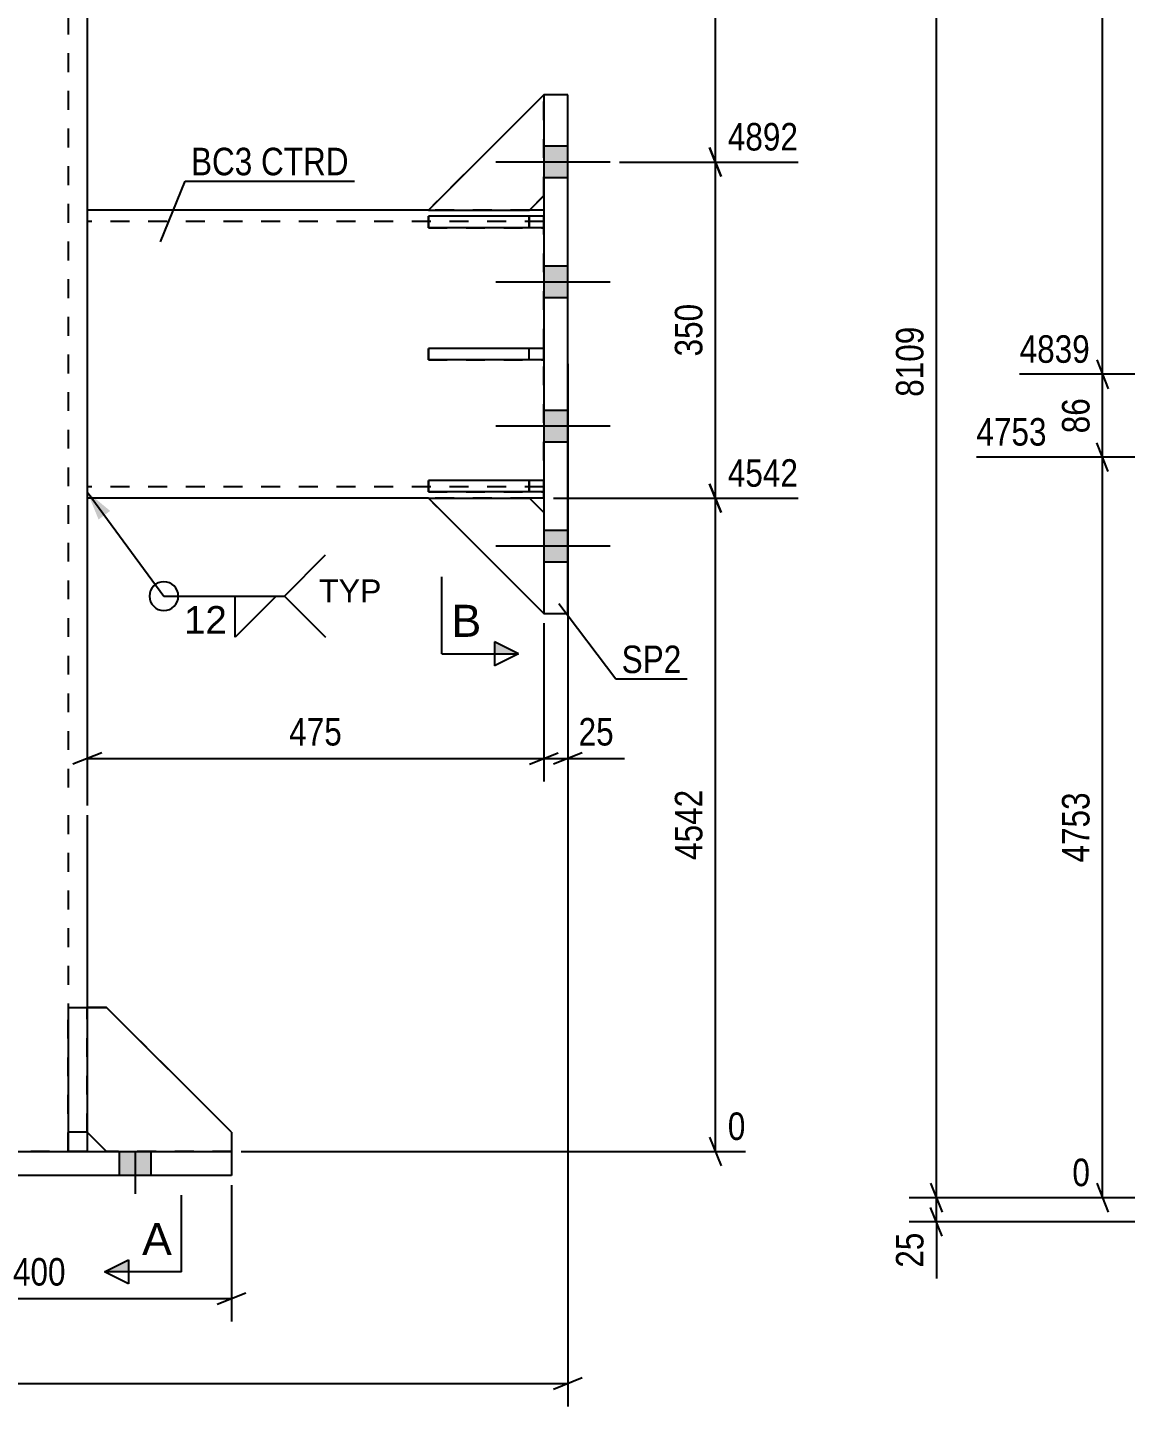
# Model space of a CAD drawing. Header units: millimetres. Extents: x 0 to 594, y 0 to 420.
# Drawn here: x 138.7 to 253, y 154.2 to 297.7 of the extents above; entities that cross this region are included whole.
import ezdxf

# ---------------------------------------------------------------- set-up
doc = ezdxf.new("R2010")
doc.units = ezdxf.units.MM
doc.linetypes.add('DXK_LINE_DOT2', pattern=[3.9198, 1.9599, -1.9599])
doc.styles.add('Arial', font='ARIAL.TTF', dxfattribs={"height": 0.2})
doc.styles.add('Arial Narrow', font='ARIALN.TTF', dxfattribs={"height": 0.2})

# ---------------------------------------------------------------- blocks, each defined once
blk = doc.blocks.new('Part-681868662-2336 - 2326')
at = {"color": 7, "linetype": 'DXK_LINE_DOT2'}
for p, q in [((142.92, 310.7), (142.92, 216.7)), ((142.92, 215.7), (142.92, 180.7)), ((144.92, 195.7), (144.92, 180.7)), ((144.92, 180.7), (94.92, 180.7))]:
    blk.add_line(p, q, dxfattribs=at)
at = {"color": 2, "linetype": 'Continuous'}
for p, q in [((144.92, 310.7), (144.92, 216.7)), ((144.92, 215.7), (144.92, 195.7))]:
    blk.add_line(p, q, dxfattribs=at)
blk = doc.blocks.new('Bolt-681868662-2353 - 2326')
at = {"linetype": 'Continuous'}
for points in [[(192.42, 285.35), (192.42, 282.05), (194.92, 282.05), (194.92, 285.35)], [(192.42, 285.35), (192.42, 282.05), (194.92, 282.05), (194.92, 285.35)], [(192.42, 285.35), (192.42, 282.05), (194.92, 282.05), (194.92, 285.35)], [(192.42, 272.85), (192.42, 269.55), (194.92, 269.55), (194.92, 272.85)], [(192.42, 272.85), (192.42, 269.55), (194.92, 269.55), (194.92, 272.85)], [(192.42, 257.85), (192.42, 254.55), (194.92, 254.55), (194.92, 257.85)], [(192.42, 257.85), (192.42, 254.55), (194.92, 254.55), (194.92, 257.85)], [(192.42, 245.35), (192.42, 242.05), (194.92, 242.05), (194.92, 245.35)], [(192.42, 245.35), (192.42, 242.05), (194.92, 242.05), (194.92, 245.35)], [(192.42, 245.35), (192.42, 242.05), (194.92, 242.05), (194.92, 245.35)]]:
    blk.add_hatch(color=1, dxfattribs=at).paths.add_polyline_path(points)
at = {"color": 1, "linetype": 'Continuous'}
for p, q in [((194.92, 285.35), (192.42, 285.35)), ((194.92, 285.35), (192.42, 285.35)), ((194.92, 285.35), (192.42, 285.35)), ((199.32, 283.7), (187.42, 283.7)), ((199.32, 283.7), (187.42, 283.7)), ((199.32, 283.7), (187.42, 283.7)), ((194.92, 282.05), (192.42, 282.05)), ((194.92, 282.05), (192.42, 282.05)), ((194.92, 282.05), (192.42, 282.05)), ((194.92, 272.85), (192.42, 272.85)), ((194.92, 272.85), (192.42, 272.85)), ((199.32, 271.2), (187.42, 271.2)), ((199.32, 271.2), (187.42, 271.2)), ((194.92, 269.55), (192.42, 269.55)), ((194.92, 269.55), (192.42, 269.55)), ((194.92, 257.85), (192.42, 257.85)), ((194.92, 257.85), (192.42, 257.85)), ((199.32, 256.2), (187.42, 256.2)), ((199.32, 256.2), (187.42, 256.2)), ((194.92, 254.55), (192.42, 254.55)), ((194.92, 254.55), (192.42, 254.55)), ((194.92, 245.35), (192.42, 245.35)), ((194.92, 245.35), (192.42, 245.35)), ((194.92, 245.35), (192.42, 245.35)), ((199.32, 243.7), (187.42, 243.7)), ((199.32, 243.7), (187.42, 243.7)), ((199.32, 243.7), (187.42, 243.7)), ((194.92, 242.05), (192.42, 242.05)), ((194.92, 242.05), (192.42, 242.05)), ((194.92, 242.05), (192.42, 242.05))]:
    blk.add_line(p, q, dxfattribs=at)
blk = doc.blocks.new('Part-681868662-2335 - 2326')
at = {"color": 2, "linetype": 'Continuous'}
for p, q in [((79.92, 178.2), (79.92, 180.7)), ((79.92, 180.7), (159.92, 180.7)), ((159.92, 180.7), (159.92, 178.2)), ((159.92, 178.2), (79.92, 178.2))]:
    blk.add_line(p, q, dxfattribs=at)
blk = doc.blocks.new('Bolt-681868662-2359 - 2326')
at = {"linetype": 'Continuous'}
for points in [[(91.57, 180.7), (88.27, 180.7), (88.27, 178.2), (91.57, 178.2)], [(91.57, 180.7), (88.27, 180.7), (88.27, 178.2), (91.57, 178.2)], [(91.57, 180.7), (88.27, 180.7), (88.27, 178.2), (91.57, 178.2)], [(91.57, 180.7), (88.27, 180.7), (88.27, 178.2), (91.57, 178.2)], [(111.57, 180.7), (108.27, 180.7), (108.27, 178.2), (111.57, 178.2)], [(111.57, 180.7), (108.27, 180.7), (108.27, 178.2), (111.57, 178.2)], [(131.57, 180.7), (128.27, 180.7), (128.27, 178.2), (131.57, 178.2)], [(131.57, 180.7), (128.27, 180.7), (128.27, 178.2), (131.57, 178.2)], [(151.57, 180.7), (148.27, 180.7), (148.27, 178.2), (151.57, 178.2)], [(151.57, 180.7), (148.27, 180.7), (148.27, 178.2), (151.57, 178.2)], [(151.57, 180.7), (148.27, 180.7), (148.27, 178.2), (151.57, 178.2)], [(151.57, 180.7), (148.27, 180.7), (148.27, 178.2), (151.57, 178.2)]]:
    blk.add_hatch(color=1, dxfattribs=at).paths.add_polyline_path(points)
at = {"color": 1, "linetype": 'Continuous'}
for p, q in [((88.27, 178.2), (88.27, 180.7)), ((88.27, 178.2), (88.27, 180.7)), ((88.27, 178.2), (88.27, 180.7)), ((88.27, 178.2), (88.27, 180.7)), ((89.92, 176.3), (89.92, 180.7)), ((89.92, 176.3), (89.92, 180.7)), ((89.92, 176.3), (89.92, 180.7)), ((89.92, 176.3), (89.92, 180.7)), ((91.57, 178.2), (91.57, 180.7)), ((91.57, 178.2), (91.57, 180.7)), ((91.57, 178.2), (91.57, 180.7)), ((91.57, 178.2), (91.57, 180.7)), ((108.27, 178.2), (108.27, 180.7)), ((108.27, 178.2), (108.27, 180.7)), ((109.92, 176.3), (109.92, 180.7)), ((109.92, 176.3), (109.92, 180.7)), ((111.57, 178.2), (111.57, 180.7)), ((111.57, 178.2), (111.57, 180.7)), ((128.27, 178.2), (128.27, 180.7)), ((128.27, 178.2), (128.27, 180.7)), ((129.92, 176.3), (129.92, 180.7)), ((129.92, 176.3), (129.92, 180.7)), ((131.57, 178.2), (131.57, 180.7)), ((131.57, 178.2), (131.57, 180.7)), ((148.27, 178.2), (148.27, 180.7)), ((148.27, 178.2), (148.27, 180.7)), ((148.27, 178.2), (148.27, 180.7)), ((148.27, 178.2), (148.27, 180.7)), ((149.92, 176.3), (149.92, 180.7)), ((149.92, 176.3), (149.92, 180.7)), ((149.92, 176.3), (149.92, 180.7)), ((149.92, 176.3), (149.92, 180.7)), ((151.57, 178.2), (151.57, 180.7)), ((151.57, 178.2), (151.57, 180.7)), ((151.57, 178.2), (151.57, 180.7)), ((151.57, 178.2), (151.57, 180.7))]:
    blk.add_line(p, q, dxfattribs=at)
blk = doc.blocks.new('Part-681868662-2369 - 2326')
at = {"color": 2, "linetype": 'Continuous'}
for p, q in [((146.92, 195.7), (144.92, 195.7)), ((159.92, 182.7), (146.92, 195.7)), ((146.92, 180.7), (144.92, 182.7)), ((159.92, 182.7), (159.92, 180.7))]:
    blk.add_line(p, q, dxfattribs=at)
at = {"color": 7, "linetype": 'DXK_LINE_DOT2'}
for p, q in [((144.92, 182.7), (144.92, 195.7)), ((159.92, 180.7), (146.92, 180.7))]:
    blk.add_line(p, q, dxfattribs=at)
blk = doc.blocks.new('Part-681868662-2370 - 2326')
at = {"color": 2, "linetype": 'Continuous'}
for p, q in [((142.92, 195.7), (142.92, 180.7)), ((142.92, 195.7), (144.92, 195.7)), ((144.92, 195.7), (144.92, 180.7)), ((144.92, 182.7), (142.92, 182.7)), ((142.92, 180.7), (144.92, 180.7))]:
    blk.add_line(p, q, dxfattribs=at)
blk = doc.blocks.new('Part-681868662-2435 - 2326')
at = {"color": 2, "linetype": 'Continuous'}
for p, q in [((194.92, 290.7), (192.42, 290.7)), ((192.42, 290.7), (192.42, 236.7)), ((194.92, 236.7), (194.92, 290.7)), ((192.42, 236.7), (194.92, 236.7))]:
    blk.add_line(p, q, dxfattribs=at)
blk = doc.blocks.new('Part-681868662-2406 - 2326')
at = {"color": 2, "linetype": 'Continuous'}
for p, q in [((192.43, 290.7), (180.43, 278.7)), ((190.93, 278.7), (192.43, 280.2)), ((180.43, 278.7), (190.93, 278.7))]:
    blk.add_line(p, q, dxfattribs=at)
at = {"color": 7, "linetype": 'DXK_LINE_DOT2'}
blk.add_line((192.43, 280.2), (192.43, 290.7), dxfattribs=at)
blk = doc.blocks.new('Part-681868662-2407 - 2326')
at = {"color": 7, "linetype": 'DXK_LINE_DOT2'}
for p, q in [((192.43, 290.7), (180.43, 278.7)), ((192.43, 280.2), (192.43, 290.7)), ((190.93, 278.7), (192.43, 280.2)), ((180.43, 278.7), (190.93, 278.7))]:
    blk.add_line(p, q, dxfattribs=at)
blk = doc.blocks.new('Part-681868662-2408 - 2326')
at = {"color": 2, "linetype": 'Continuous'}
for p, q in [((180.43, 248.7), (190.93, 248.7)), ((180.43, 248.7), (192.43, 236.7)), ((190.93, 248.7), (192.43, 247.2))]:
    blk.add_line(p, q, dxfattribs=at)
at = {"color": 7, "linetype": 'DXK_LINE_DOT2'}
blk.add_line((192.43, 247.2), (192.43, 236.7), dxfattribs=at)
blk = doc.blocks.new('Part-681868662-2409 - 2326')
at = {"color": 7, "linetype": 'DXK_LINE_DOT2'}
for p, q in [((180.43, 248.7), (190.93, 248.7)), ((192.43, 236.7), (180.43, 248.7)), ((190.93, 248.7), (192.43, 247.2)), ((192.43, 247.2), (192.43, 236.7))]:
    blk.add_line(p, q, dxfattribs=at)
blk = doc.blocks.new('Part-681868662-2410 - 2326')
at = {"color": 7, "linetype": 'DXK_LINE_DOT2'}
for p, q in [((192.42, 278.05), (180.42, 278.05)), ((180.42, 278.05), (180.42, 276.85)), ((190.92, 278.05), (190.92, 276.85)), ((192.42, 276.85), (192.42, 278.05)), ((180.42, 276.85), (192.42, 276.85))]:
    blk.add_line(p, q, dxfattribs=at)
blk = doc.blocks.new('Part-681868662-2412 - 2326')
at = {"color": 7, "linetype": 'DXK_LINE_DOT2'}
for p, q in [((192.42, 264.3), (180.42, 264.3)), ((180.42, 264.3), (180.42, 263.1)), ((190.92, 263.1), (190.92, 264.3)), ((192.42, 263.1), (192.42, 264.3)), ((180.42, 263.1), (192.42, 263.1))]:
    blk.add_line(p, q, dxfattribs=at)
blk = doc.blocks.new('Part-681868662-2413 - 2326')
at = {"color": 2, "linetype": 'Continuous'}
for p, q in [((192.42, 278.05), (180.42, 278.05)), ((180.42, 276.85), (180.42, 278.05)), ((192.42, 278.05), (192.42, 276.85)), ((192.42, 276.85), (180.42, 276.85))]:
    blk.add_line(p, q, dxfattribs=at)
at = {"color": 7, "linetype": 'DXK_LINE_DOT2'}
blk.add_line((190.92, 276.85), (190.92, 278.05), dxfattribs=at)
blk = doc.blocks.new('Part-681868662-2415 - 2326')
at = {"color": 2, "linetype": 'Continuous'}
for p, q in [((192.42, 264.3), (180.42, 264.3)), ((180.42, 263.1), (180.42, 264.3)), ((192.42, 264.3), (192.42, 263.1)), ((192.42, 263.1), (180.42, 263.1))]:
    blk.add_line(p, q, dxfattribs=at)
at = {"color": 7, "linetype": 'DXK_LINE_DOT2'}
blk.add_line((190.92, 263.1), (190.92, 264.3), dxfattribs=at)
blk = doc.blocks.new('Part-681868662-2493 - 2326')
at = {"color": 7, "linetype": 'DXK_LINE_DOT2'}
for p, q in [((144.92, 182.7), (144.92, 195.7)), ((144.92, 195.7), (146.92, 195.7)), ((146.92, 195.7), (159.92, 182.7)), ((146.92, 180.7), (144.92, 182.7)), ((159.92, 182.7), (159.92, 180.7)), ((159.92, 180.7), (146.92, 180.7))]:
    blk.add_line(p, q, dxfattribs=at)
blk = doc.blocks.new('Part-681868662-2494 - 2326')
at = {"color": 7, "linetype": 'DXK_LINE_DOT2'}
for p, q in [((142.92, 180.7), (142.92, 195.7)), ((142.92, 195.7), (144.92, 195.7)), ((144.92, 195.7), (144.92, 180.7)), ((144.92, 182.7), (142.92, 182.7)), ((144.92, 180.7), (142.92, 180.7))]:
    blk.add_line(p, q, dxfattribs=at)
blk = doc.blocks.new('Part-681868662-2499 - 2326')
at = {"color": 2, "linetype": 'Continuous'}
for p, q in [((180.43, 278.7), (144.92, 278.7)), ((192.42, 278.7), (190.93, 278.7)), ((180.43, 248.7), (144.92, 248.7)), ((192.42, 248.7), (190.93, 248.7))]:
    blk.add_line(p, q, dxfattribs=at)
at = {"color": 7, "linetype": 'DXK_LINE_DOT2'}
for p, q in [((144.92, 278.7), (144.92, 248.7)), ((190.93, 278.7), (180.43, 278.7)), ((192.42, 248.7), (192.42, 278.7)), ((192.42, 277.5), (144.92, 277.5)), ((192.42, 249.9), (144.92, 249.9)), ((190.93, 248.7), (180.43, 248.7))]:
    blk.add_line(p, q, dxfattribs=at)
blk = doc.blocks.new('Part-681868662-2527 - 2326')
at = {"color": 2, "linetype": 'Continuous'}
for p, q in [((192.42, 250.55), (180.42, 250.55)), ((180.42, 249.35), (180.42, 250.55)), ((192.42, 250.55), (192.42, 249.35)), ((192.42, 249.35), (180.42, 249.35))]:
    blk.add_line(p, q, dxfattribs=at)
at = {"color": 7, "linetype": 'DXK_LINE_DOT2'}
blk.add_line((190.92, 249.35), (190.92, 250.55), dxfattribs=at)
blk = doc.blocks.new('Part-681868662-2528 - 2326')
at = {"color": 7, "linetype": 'DXK_LINE_DOT2'}
for p, q in [((192.42, 250.55), (180.42, 250.55)), ((180.42, 250.55), (180.42, 249.35)), ((190.92, 250.55), (190.92, 249.35)), ((192.42, 249.35), (192.42, 250.55)), ((180.42, 249.35), (192.42, 249.35))]:
    blk.add_line(p, q, dxfattribs=at)
blk = doc.blocks.new('StraightDimension-681868662-12973 - 2326')
at = {"color": 7, "linetype": 'Continuous'}
for p, q in [((210.88, 330.2), (209.68, 333.2)), ((195.92, 331.7), (218.89, 331.7)), ((210.28, 283.7), (210.28, 331.7)), ((209.68, 285.2), (210.88, 282.2)), ((200.32, 283.7), (218.89, 283.7))]:
    blk.add_line(p, q, dxfattribs=at)
at = {"color": 0}
blk.add_wipeout([(209.53, 311.96), (205.33, 311.96), (205.33, 303.45), (209.53, 303.45)], dxfattribs=at)
at = {"color": 3, "style": 'Arial Narrow'}
blk.add_text('2840', height=2.863, rotation=90.0002, dxfattribs=at).set_placement((208.93, 304.05))
at = {"color": 0, "linetype": 'Continuous'}
blk.add_wipeout([(219.49, 332.3), (219.49, 336.5), (210.98, 336.5), (210.98, 332.3)], dxfattribs=at)
at = {"color": 3, "linetype": 'Continuous', "style": 'Arial Narrow'}
blk.add_text('7732', height=2.863, dxfattribs=at).set_placement((211.58, 332.9))
blk = doc.blocks.new('StraightDimension-681868662-2575 - 2326')
at = {"color": 7, "linetype": 'Continuous'}
for p, q in [((194.92, 262.7), (194.92, 154.16)), ((44.92, 235.7), (44.92, 154.16)), ((46.42, 157.16), (43.42, 155.96)), ((44.92, 156.56), (194.92, 156.56)), ((193.42, 155.96), (196.42, 157.16))]:
    blk.add_line(p, q, dxfattribs=at)
at = {"color": 0}
blk.add_wipeout([(124.18, 157.31), (124.18, 161.51), (115.67, 161.51), (115.67, 157.31)], dxfattribs=at)
at = {"color": 3, "style": 'Arial Narrow'}
blk.add_text('1500', height=2.863, dxfattribs=at).set_placement((116.27, 157.91))
blk = doc.blocks.new('StraightDimension-681868662-2584 - 2326')
at = {"color": 7, "linetype": 'Continuous'}
for p, q in [((119.92, 177.2), (119.92, 162.99)), ((159.92, 177.2), (159.92, 162.99)), ((121.42, 165.99), (118.42, 164.79)), ((119.92, 165.39), (159.92, 165.39)), ((158.42, 164.79), (161.42, 165.99))]:
    blk.add_line(p, q, dxfattribs=at)
at = {"color": 0}
blk.add_wipeout([(143.26, 166.14), (143.26, 170.34), (136.58, 170.34), (136.58, 166.14)], dxfattribs=at)
at = {"color": 3, "style": 'Arial Narrow'}
blk.add_text('400', height=2.863, dxfattribs=at).set_placement((137.18, 166.74))
blk = doc.blocks.new('StraightDimension-681868662-2633 - 2326')
at = {"color": 7, "linetype": 'Continuous'}
for p, q in [((144.92, 247.7), (144.92, 219.21)), ((192.43, 235.7), (192.43, 219.21)), ((146.42, 222.21), (143.42, 221.01)), ((144.92, 221.61), (192.43, 221.61)), ((190.93, 221.01), (193.93, 222.21))]:
    blk.add_line(p, q, dxfattribs=at)
at = {"color": 0}
blk.add_wipeout([(172.02, 222.36), (172.02, 226.56), (165.33, 226.56), (165.33, 222.36)], dxfattribs=at)
at = {"color": 3, "style": 'Arial Narrow'}
blk.add_text('475', height=2.863, dxfattribs=at).set_placement((165.93, 222.96))
blk = doc.blocks.new('StraightDimension-681868662-2665 - 2326')
at = {"color": 7, "linetype": 'Continuous'}
for p, q in [((192.43, 235.7), (192.43, 219.21)), ((194.92, 235.7), (194.92, 219.21)), ((190.93, 221.01), (193.93, 222.21)), ((192.43, 221.61), (194.92, 221.61)), ((196.42, 222.21), (193.42, 221.01)), ((194.92, 221.61), (200.83, 221.61)), ((194.92, 221.61), (200.83, 221.61))]:
    blk.add_line(p, q, dxfattribs=at)
at = {"color": 0}
blk.add_wipeout([(200.31, 222.36), (200.31, 226.56), (195.45, 226.56), (195.45, 222.36)], dxfattribs=at)
at = {"color": 3, "style": 'Arial Narrow'}
blk.add_text('25', height=2.863, dxfattribs=at).set_placement((196.05, 222.96))
blk = doc.blocks.new('StraightDimension-681868662-12974 - 2326')
at = {"color": 7, "linetype": 'Continuous'}
for p, q in [((210.88, 282.2), (209.68, 285.2)), ((200.32, 283.7), (218.89, 283.7)), ((210.28, 248.7), (210.28, 283.7)), ((209.68, 250.2), (210.88, 247.2)), ((193.42, 248.7), (218.89, 248.7))]:
    blk.add_line(p, q, dxfattribs=at)
at = {"color": 0}
blk.add_wipeout([(209.53, 269.55), (205.33, 269.55), (205.33, 262.86), (209.53, 262.86)], dxfattribs=at)
at = {"color": 3, "style": 'Arial Narrow'}
blk.add_text('350', height=2.863, rotation=90.0002, dxfattribs=at).set_placement((208.93, 263.46))
at = {"color": 0, "linetype": 'Continuous'}
blk.add_wipeout([(219.49, 284.3), (219.49, 288.5), (210.98, 288.5), (210.98, 284.3)], dxfattribs=at)
at = {"color": 3, "linetype": 'Continuous', "style": 'Arial Narrow'}
blk.add_text('4892', height=2.863, dxfattribs=at).set_placement((211.58, 284.9))
blk = doc.blocks.new('StraightDimension-681868662-12975 - 2326')
at = {"color": 7, "linetype": 'Continuous'}
for p, q in [((210.88, 247.2), (209.68, 250.2)), ((193.42, 248.7), (218.89, 248.7)), ((210.28, 180.7), (210.28, 248.7)), ((209.68, 182.2), (210.88, 179.2)), ((160.92, 180.7), (213.41, 180.7))]:
    blk.add_line(p, q, dxfattribs=at)
at = {"color": 0}
blk.add_wipeout([(209.53, 218.96), (205.33, 218.96), (205.33, 210.45), (209.53, 210.45)], dxfattribs=at)
at = {"color": 3, "style": 'Arial Narrow'}
blk.add_text('4542', height=2.863, rotation=90.0002, dxfattribs=at).set_placement((208.93, 211.05))
at = {"color": 0, "linetype": 'Continuous'}
for points in [[(219.49, 249.3), (219.49, 253.5), (210.98, 253.5), (210.98, 249.3)], [(214.01, 181.3), (214.01, 185.5), (210.98, 185.5), (210.98, 181.3)]]:
    blk.add_wipeout(points, dxfattribs=at)
at = {"color": 3, "linetype": 'Continuous', "style": 'Arial Narrow'}
for s, height, p in [('4542', 2.863, (211.58, 249.9)), ('0', 2.86, (211.58, 181.9))]:
    blk.add_text(s, height=height, dxfattribs=at).set_placement(p)
blk = doc.blocks.new('StraightDimension-681868662-10422 - 1250')
at = {"color": 7, "linetype": 'Continuous'}
for p, q in [((233.29, 175.89), (233.29, 349.94)), ((232.69, 177.39), (233.89, 174.39)), ((289.71, 175.89), (230.44, 175.89))]:
    blk.add_line(p, q, dxfattribs=at)
at = {"color": 0}
blk.add_wipeout([(232.54, 267.17), (228.34, 267.17), (228.34, 258.66), (232.54, 258.66)], dxfattribs=at)
at = {"color": 3, "style": 'Arial Narrow'}
blk.add_text('8109', height=2.863, rotation=90.0002, dxfattribs=at).set_placement((231.94, 259.26))
blk = doc.blocks.new('StraightDimension-681868662-10423 - 1250')
at = {"color": 7, "linetype": 'Continuous'}
for p, q in [((232.69, 177.39), (233.89, 174.39)), ((289.71, 175.89), (230.44, 175.89)), ((233.29, 173.38), (233.29, 175.89)), ((233.89, 171.88), (232.69, 174.88)), ((289.71, 173.38), (230.44, 173.38)), ((233.29, 173.38), (233.29, 167.48)), ((233.29, 173.38), (233.29, 167.48))]:
    blk.add_line(p, q, dxfattribs=at)
at = {"color": 0}
blk.add_wipeout([(232.54, 172.86), (228.34, 172.86), (228.34, 168), (232.54, 168)], dxfattribs=at)
at = {"color": 3, "style": 'Arial Narrow'}
blk.add_text('25', height=2.863, rotation=90.0002, dxfattribs=at).set_placement((231.94, 168.6))
blk = doc.blocks.new('StraightDimension-681868662-10608 - 1250')
at = {"color": 7, "linetype": 'Continuous'}
for p, q in [((251.17, 345.94), (249.97, 348.94)), ((304.71, 347.44), (237.45, 347.44)), ((250.57, 261.6), (250.57, 347.44)), ((249.97, 263.1), (251.17, 260.1)), ((281.03, 261.6), (241.95, 261.6))]:
    blk.add_line(p, q, dxfattribs=at)
at = {"color": 0}
blk.add_wipeout([(249.82, 308.77), (245.62, 308.77), (245.62, 300.26), (249.82, 300.26)], dxfattribs=at)
at = {"color": 3, "style": 'Arial Narrow'}
blk.add_text('3245', height=2.863, rotation=90.0002, dxfattribs=at).set_placement((249.22, 300.86))
at = {"color": 0, "linetype": 'Continuous'}
blk.add_wipeout([(245.37, 348.04), (245.37, 352.24), (236.85, 352.24), (236.85, 348.04)], dxfattribs=at)
at = {"color": 3, "linetype": 'Continuous', "style": 'Arial Narrow'}
blk.add_text('8084', height=2.863, dxfattribs=at).set_placement((237.45, 348.64))
blk = doc.blocks.new('StraightDimension-681868662-10609 - 1250')
at = {"color": 7, "linetype": 'Continuous'}
for p, q in [((249.97, 263.1), (251.17, 260.1)), ((281.03, 261.6), (241.95, 261.6)), ((250.57, 252.98), (250.57, 261.6)), ((251.17, 251.48), (249.97, 254.48)), ((304.71, 252.98), (237.45, 252.98))]:
    blk.add_line(p, q, dxfattribs=at)
at = {"color": 0, "linetype": 'Continuous'}
blk.add_wipeout([(249.87, 262.2), (249.87, 266.4), (241.35, 266.4), (241.35, 262.2)], dxfattribs=at)
at = {"color": 0}
blk.add_wipeout([(249.82, 259.72), (245.62, 259.72), (245.62, 254.86), (249.82, 254.86)], dxfattribs=at)
at = {"color": 3, "linetype": 'Continuous', "style": 'Arial Narrow'}
blk.add_text('4839', height=2.863, dxfattribs=at).set_placement((241.95, 262.8))
at = {"color": 3, "style": 'Arial Narrow'}
blk.add_text('86', height=2.863, rotation=90.0002, dxfattribs=at).set_placement((249.22, 255.46))
blk = doc.blocks.new('StraightDimension-681868662-10610 - 1250')
at = {"color": 7, "linetype": 'Continuous'}
for p, q in [((251.17, 251.48), (249.97, 254.48)), ((304.71, 252.98), (237.45, 252.98)), ((250.57, 175.89), (250.57, 252.98)), ((249.97, 177.39), (251.17, 174.39)), ((289.71, 175.89), (247.44, 175.89))]:
    blk.add_line(p, q, dxfattribs=at)
at = {"color": 0}
blk.add_wipeout([(249.82, 218.69), (245.62, 218.69), (245.62, 210.18), (249.82, 210.18)], dxfattribs=at)
at = {"color": 3, "style": 'Arial Narrow'}
blk.add_text('4753', height=2.863, rotation=90.0002, dxfattribs=at).set_placement((249.22, 210.78))
at = {"color": 0, "linetype": 'Continuous'}
for points in [[(245.37, 253.58), (245.37, 257.78), (236.85, 257.78), (236.85, 253.58)], [(249.87, 176.49), (249.87, 180.69), (246.84, 180.69), (246.84, 176.49)]]:
    blk.add_wipeout(points, dxfattribs=at)
at = {"color": 3, "linetype": 'Continuous', "style": 'Arial Narrow'}
for s, height, p in [('4753', 2.863, (237.45, 254.18)), ('0', 2.86, (247.44, 177.09))]:
    blk.add_text(s, height=height, dxfattribs=at).set_placement(p)
blk = doc.blocks.new('Mark-681868662-2431 - 2326')
at = {"color": 0}
blk.add_wipeout([(206.74, 230.5), (206.74, 233.5), (200.53, 233.5), (200.53, 230.5)], dxfattribs=at)
blk.add_wipeout([(206.74, 230.5), (206.74, 233.5), (200.53, 233.5), (200.53, 230.5)], dxfattribs=at)
at = {"color": 30, "linetype": 'Continuous'}
for p, q in [((194, 237.75), (199.93, 229.9)), ((199.93, 229.9), (207.34, 229.9))]:
    blk.add_line(p, q, dxfattribs=at)
at = {"color": 3, "style": 'Arial Narrow'}
blk.add_text('SP2', height=2.863, dxfattribs=at).set_placement((200.53, 230.5))
blk = doc.blocks.new('WeldMark-681868662-7808 - 2326')
at = {"linetype": 'Continuous'}
blk.add_hatch(color=30, dxfattribs=at).paths.add_polyline_path([(146.09, 246.49), (144.92, 249.35), (147.3, 247.38)])
at = {"color": 30, "linetype": 'Continuous'}
blk.add_line((144.92, 249.35), (152.89, 238.51), dxfattribs=at)
at = {"color": 3, "linetype": 'Continuous'}
for q in [(169.72, 242.8), (169.72, 234.23)]:
    blk.add_line((165.44, 238.51), q, dxfattribs=at)
blk.add_arc((152.89, 238.51), 1.5, 90, 270, dxfattribs=at)
at = {"color": 0}
blk.add_wipeout([(159.64, 234.41), (159.64, 237.81), (154.79, 237.81), (154.79, 234.41)], dxfattribs=at)
at = {"color": 30, "linetype": 'Continuous'}
blk.add_line((152.89, 238.51), (165.44, 238.51), dxfattribs=at)
at = {"color": 3, "linetype": 'Continuous'}
for p, q in [((160.29, 238.51), (164.58, 238.51)), ((164.58, 238.51), (160.29, 234.23)), ((160.29, 234.23), (160.29, 238.51))]:
    blk.add_line(p, q, dxfattribs=at)
blk.add_arc((152.89, 238.51), 1.5, 270, 90, dxfattribs=at)
at = {"color": 3, "style": 'Arial'}
blk.add_text('12', height=2.865, dxfattribs=at).set_placement((154.99, 234.61))
at = {"color": 0, "linetype": 'Continuous'}
blk.add_wipeout([(175.52, 237.86), (175.52, 240.36), (169.04, 240.36), (169.04, 237.86)], dxfattribs=at)
blk.add_wipeout([(175.52, 237.86), (175.52, 240.36), (169.04, 240.36), (169.04, 237.86)], dxfattribs=at)
at = {"color": 3, "linetype": 'Continuous', "style": 'Arial'}
blk.add_text('TYP', height=2.388, dxfattribs=at).set_placement((169.04, 237.86))
blk = doc.blocks.new('Mark-681868662-2495 - 2326')
at = {"color": 0}
for points in [[(162.1, 282.32), (162.1, 285.32), (155.71, 285.32), (155.71, 282.32)], [(172.13, 282.32), (172.13, 285.32), (163, 285.32), (163, 282.32)]]:
    blk.add_wipeout(points, dxfattribs=at)
for points in [[(162.1, 282.32), (162.1, 285.32), (155.71, 285.32), (155.71, 282.32)], [(172.13, 282.32), (172.13, 285.32), (163, 285.32), (163, 282.32)]]:
    blk.add_wipeout(points, dxfattribs=at)
at = {"color": 30, "linetype": 'Continuous'}
for p, q in [((152.52, 275.4), (155.11, 281.72)), ((155.11, 281.72), (172.73, 281.72))]:
    blk.add_line(p, q, dxfattribs=at)
at = {"color": 3, "style": 'Arial Narrow'}
for s, p in [('BC3', (155.71, 282.32)), ('CTRD', (163, 282.32))]:
    blk.add_text(s, height=2.863, dxfattribs=at).set_placement(p)
blk = doc.blocks.new('SectionMark-681868662-2865 - 2326')
at = {"linetype": 'Continuous'}
blk.add_hatch(color=6, dxfattribs=at).paths.add_polyline_path([(149.22, 169.41), (149.22, 168.16), (146.72, 168.16)])
at = {"color": 6, "linetype": 'Continuous'}
for p, q in [((154.72, 168.16), (154.72, 176.16)), ((146.72, 168.16), (149.22, 169.41)), ((149.22, 169.41), (149.22, 166.91)), ((154.72, 168.16), (146.72, 168.16)), ((149.22, 166.91), (146.72, 168.16))]:
    blk.add_line(p, q, dxfattribs=at)
at = {"color": 0, "linetype": 'Continuous'}
blk.add_wipeout([(153.72, 169.91), (153.72, 173.41), (150.61, 173.41), (150.61, 169.91)], dxfattribs=at)
at = {"color": 3, "linetype": 'Continuous', "style": 'Arial'}
blk.add_text('A', height=3.34, rotation=-0.0115, dxfattribs=at).set_placement((150.61, 169.91))
blk = doc.blocks.new('SectionMark-681868662-2867 - 2326')
at = {"linetype": 'Continuous'}
blk.add_hatch(color=6, dxfattribs=at).paths.add_polyline_path([(187.31, 232.52), (187.31, 233.77), (189.81, 232.52)])
at = {"color": 6, "linetype": 'Continuous'}
for p, q in [((181.81, 232.52), (181.81, 240.52)), ((189.81, 232.52), (187.31, 233.77)), ((187.31, 233.77), (187.31, 231.27)), ((181.81, 232.52), (189.81, 232.52)), ((189.81, 232.52), (187.31, 231.27))]:
    blk.add_line(p, q, dxfattribs=at)
at = {"color": 0, "linetype": 'Continuous'}
blk.add_wipeout([(185.92, 234.27), (185.92, 237.77), (182.81, 237.77), (182.81, 234.27)], dxfattribs=at)
at = {"color": 3, "linetype": 'Continuous', "style": 'Arial'}
blk.add_text('B', height=3.34, dxfattribs=at).set_placement((182.81, 234.27))

msp = doc.modelspace()

# ---------------------------------------------------------------- block references
for name in ['Part-681868662-2336 - 2326', 'StraightDimension-681868662-10422 - 1250', 'Part-681868662-2406 - 2326', 'Part-681868662-2407 - 2326', 'Part-681868662-2435 - 2326', 'Bolt-681868662-2353 - 2326', 'Part-681868662-2499 - 2326', 'Part-681868662-2410 - 2326', 'Part-681868662-2413 - 2326', 'Part-681868662-2412 - 2326', 'Part-681868662-2415 - 2326', 'Part-681868662-2527 - 2326', 'Part-681868662-2528 - 2326', 'Part-681868662-2408 - 2326', 'Part-681868662-2409 - 2326', 'Part-681868662-2370 - 2326', 'Part-681868662-2494 - 2326', 'Part-681868662-2369 - 2326', 'Part-681868662-2493 - 2326', 'Part-681868662-2335 - 2326', 'Bolt-681868662-2359 - 2326']:
    msp.add_blockref(name, (0, 0))

# ---------------------------------------------------------------- next in the draw order: block references
for name in ['StraightDimension-681868662-10608 - 1250', 'StraightDimension-681868662-12973 - 2326', 'Mark-681868662-2495 - 2326', 'StraightDimension-681868662-2575 - 2326', 'StraightDimension-681868662-10423 - 1250']:
    msp.add_blockref(name, (0, 0))

# ---------------------------------------------------------------- next in the draw order: block references
for name in ['StraightDimension-681868662-10609 - 1250', 'StraightDimension-681868662-2633 - 2326', 'StraightDimension-681868662-2584 - 2326']:
    msp.add_blockref(name, (0, 0))

# ---------------------------------------------------------------- next in the draw order: block references
for name in ['StraightDimension-681868662-12974 - 2326', 'StraightDimension-681868662-10610 - 1250', 'StraightDimension-681868662-2665 - 2326']:
    msp.add_blockref(name, (0, 0))

# ---------------------------------------------------------------- next in the draw order: block references
msp.add_blockref('StraightDimension-681868662-12975 - 2326', (0, 0))

# ---------------------------------------------------------------- next in the draw order: block references
for name in ['SectionMark-681868662-2867 - 2326', 'WeldMark-681868662-7808 - 2326', 'Mark-681868662-2431 - 2326']:
    msp.add_blockref(name, (0, 0))

# ---------------------------------------------------------------- next in the draw order: block references
msp.add_blockref('SectionMark-681868662-2865 - 2326', (0, 0))

doc.saveas('drawing.dxf')
